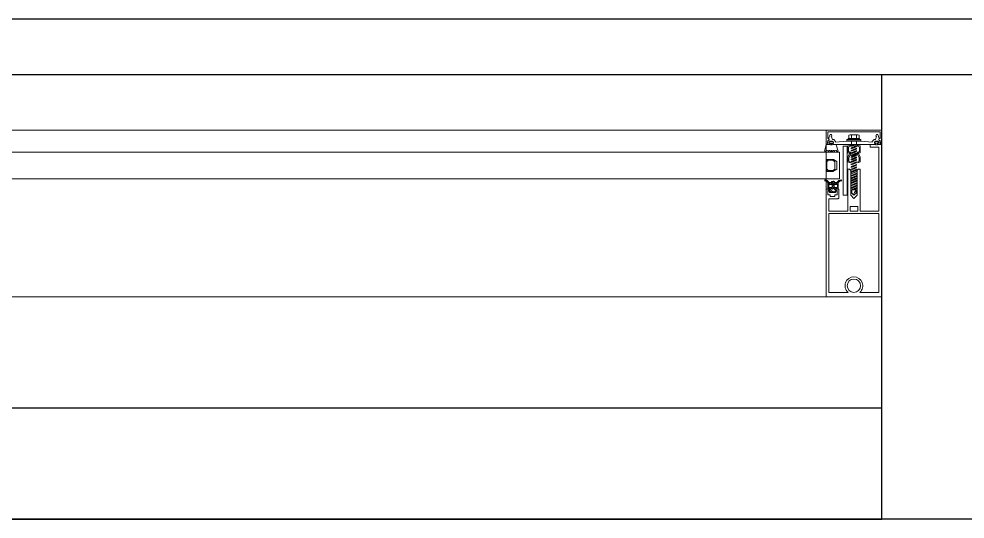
# Model space of a CAD drawing. Header units: metres. Extents: x 22.6 to 101.3, y 9.4 to 67.4.
# Drawn here: x 45.118 to 45.969, y 39.747 to 40.197 of the extents above; entities that cross this region are included whole.
import ezdxf

# ---------------------------------------------------------------- set-up
doc = ezdxf.new("R2010")
doc.units = ezdxf.units.M
doc.linetypes.add('ECG_Line-Ptrn-Sold', pattern=[9144.001000000002, 9144.000000000002, -0.001])
doc.layers.add('00', color=252, linetype='Continuous')
for name, color, linetype, lineweight in [('A-ELEV', 1, 'ECG_Line-Ptrn-Sold', 9), ('A-HATCH', 1, 'Continuous', 9), ('A-WIN', 4, 'ECG_Line-Ptrn-Sold', 5)]:
    doc.layers.add(name, color=color, linetype=linetype, lineweight=lineweight)

# ---------------------------------------------------------------- blocks, each defined once
blk = doc.blocks.new('Rectangular Mullion - ECG-LEFT-END-MULION-DETAIL-2116393-GROUND FLOOR PLAN')
at = {"layer": 'A-ELEV'}
for p, q in [((38.24393060830261, 40.09732717912507), (36.74393060849282, 40.09732717912507)), ((36.74393060849282, 40.05332602999234), (36.74393060849282, 40.07732602999234)), ((38.24393060830261, 40.07732602999233), (36.74393060849282, 40.07732602999234)), ((38.24393060830261, 40.07732602999233), (38.24393060830261, 40.05332602999233)), ((36.74393060849282, 40.05332602999234), (38.24393060830261, 40.05332602999233)), ((38.24393060830261, 39.94732717912506), (36.74393060849282, 39.94732717912507))]:
    blk.add_line(p, q, dxfattribs=at)
blk = doc.blocks.new('Rectangular Mullion - ECG-RIGHT-END-MULION-PROFIL-1987638-GROUND FLOOR PLAN')
at = {"layer": 'A-HATCH'}
for p, q in [((-0.02994429011264704, 0.01900114912644702), (-0.02994429011264706, 0.03100114912889175)), ((-0.004944290113579289, 0.0320011491327335), (-0.02894429018156493, 0.03200114913273346)), ((-0.02844429009960943, 0.03000114912505006), (-0.02844429009960942, 0.02450114913646)), ((-0.02794429025048325, 0.03050114913424958), (-0.004944290113579289, 0.03050114913424962)), ((-0.02634429017448776, 0.02800114913192036), (-0.02768644104897164, 0.02438275812182475)), ((-0.0251583747416183, 0.02800114913192036), (-0.02634429017448776, 0.02800114913192036)), ((-0.02432517351949521, 0.02360114912665839), (-0.02534429024340565, 0.02640114912868403)), ((-0.02464429026836417, 0.02658871356619084), (-0.02515837474161831, 0.02800114913192036)), ((-0.009585301217506923, 0.02749070237275186), (-0.00958530121750692, 0.02454597778514771)), ((-0.001509933554112495, 0.02769954808818361), (-0.00837863708389826, 0.02769954808818359)), ((-0.007171972950289103, 0.02749070237275169), (-0.007171972950289099, 0.02454597778514771)), ((0.01905570995440635, 0.03200114913273353), (-0.004944290113579289, 0.0320011491327335)), ((-0.004944290113579289, 0.03050114913424962), (0.01805571002332423, 0.03050114913424965)), ((-0.002716597687725729, 0.02749070237275357), (-0.002716597687725724, 0.02454597778514773)), ((-0.0003032694205033396, 0.02749070237275258), (-0.0003032694205033354, 0.02454597778514773)), ((0.01545571001624754, 0.02640114912868045), (0.01443659329233712, 0.02360114912665846)), ((0.01526979451445885, 0.02800114913192043), (0.01475571004120563, 0.02658871356619453)), ((0.01645570994732786, 0.02800114913192043), (0.01526979451445885, 0.02800114913192043)), ((0.01779786082181222, 0.02438275812182382), (0.01645570994732786, 0.02800114913192043)), ((0.01855570987245045, 0.03000114912505013), (0.01855570987245045, 0.02450114913645675)), ((0.02005570988548802, 0.01900114912644709), (0.02005570988548801, 0.03100114912889181)), ((-0.02974429021956424, 0.01857121971773565), (-0.03147825662413636, 0.0128721899493487)), ((-0.02904429024452276, 0.01900114912644702), (-0.02994429011264704, 0.01900114912644702)), ((-0.02654429030040347, 0.01900114912644702), (-0.02974429021956424, 0.01900114912644702)), ((-0.02842711977107615, 0.02250129655741856), (-0.02904429024452276, 0.01900114912644702)), ((-0.02824397006215242, 0.02240573329943746), (-0.02884429011860705, 0.01900114912644702)), ((-0.02884429011860706, 0.01900114912644702), (-0.02714429021248346, 0.01900114912644702)), ((-0.02734429010556991, 0.02100114913413043), (-0.02634429017448776, 0.02200114913797215)), ((-0.02734429010556991, 0.02000114913028874), (-0.02734429010556991, 0.02100114913413043)), ((-0.02654162557643042, 0.0213082558881292), (-0.02712195570016349, 0.02072792582260654)), ((-0.02654429030040347, 0.02030114912998513), (-0.02654429030040347, 0.01900114912644702)), ((-0.02634429017448776, 0.02200114913797215), (-0.02434429007949059, 0.02200114913797215)), ((-0.02465406147198639, 0.02160114913352328), (-0.0258345188889096, 0.02160114913352328)), ((-0.02574429026240416, 0.02050114912493544), (-0.02574429026240415, 0.01850114913180304)), ((-0.02474429009849231, 0.01850114913180033), (-0.02474429009849231, 0.02050114912493273)), ((-0.02434429007949059, 0.02200114913797215), (-0.02334429014840891, 0.02100114913413043)), ((-0.02311586303072031, 0.02360114912665839), (-0.02432517351949521, 0.02360114912665839)), ((-0.02334429014840891, 0.02070559131252349), (-0.02394695478446029, 0.02130825588812892)), ((-0.02394429029332225, 0.01900114912644702), (-0.02394429029332225, 0.02030114912998605)), ((-0.02074429014133178, 0.01900114912644702), (-0.02394429029332225, 0.01900114912644702)), ((-0.004944290113579289, 0.01900114912644706), (-0.02354429027432466, 0.01900114912644702)), ((-0.02334429014840891, 0.02100114913413043), (-0.02334429014840891, 0.02000114913028874)), ((-0.02134429028624556, 0.02182957625121736), (-0.02311586303072031, 0.02360114912665839)), ((-0.01134429027693458, 0.02200114913797217), (-0.02134429028624556, 0.02100114913413043)), ((-0.02134429028624556, 0.02100114913413043), (-0.02134429028624556, 0.02182957625121736)), ((-0.01901032373676006, 0.01287218994935148), (-0.02074429014133176, 0.01857121971773842)), ((-0.01449308038475081, 0.01748773730654858), (-0.01449308038475074, -0.02657153043577791)), ((-0.0109745118415356, 0.01748773730654858), (-0.01449308038475081, 0.01748773730654858)), ((-0.004944290113579289, 0.02200114913797218), (-0.01134429027693458, 0.02200114913797216)), ((-0.01128701184153562, 0.02231364913797307), (-0.01128701184153563, 0.02342981346156041)), ((-0.01128701184153563, 0.02342981346156041), (0.001398431614377081, 0.02342981346156043)), ((0.001398431614377081, 0.02231364913797309), (-0.01128701184153562, 0.02231364913797307)), ((-0.01097451184153553, -0.02657153043577791), (-0.0109745118415356, 0.01748773730654858)), ((-0.00794535413263046, 0.01830191065003906), (-0.01044429020019404, 0.01773252196553435)), ((-0.01044429020019404, 0.01773252196553435), (-0.01044429020019403, 0.01165163739862629)), ((-0.01004940280735929, 0.02342981346156041), (-0.01004940280735929, 0.02454597778514771)), ((-0.01004940280735929, 0.02454597778514771), (0.0001608321693489901, 0.02454597778514773)), ((0.0001608321693489901, 0.02342981346156043), (-0.01004940280735929, 0.02342981346156041)), ((-0.00978441585825684, 0.01670425926577293), (-0.007945354132630457, 0.0173678735047427)), ((-0.007945354132630457, 0.0173678735047427), (-0.007945354132630457, 0.01830191065003905)), ((-0.002159688565431956, 0.01752770600642665), (-0.00772890764363802, 0.01551808717269005)), ((-0.00772889965268386, 0.01769359100559207), (-0.004596946296030005, 0.01882360518229719)), ((-0.002690159510101489, 0.01797473208338608), (-0.007259363998209017, 0.01591377001996109)), ((-0.007259363998210849, 0.01591377001995656), (-0.002690159510101493, 0.01797473208338608)), ((-0.007259356007252629, 0.01808927385286492), (-0.005631325066868463, 0.01882360518229719)), ((-0.005631325066875738, 0.01882360518229719), (-0.007259356007252629, 0.01808927385286492)), ((-0.0027166104732544, 0.01709261076593825), (-0.007193783575335863, 0.01507315990992933)), ((-0.007171979343051447, 0.02231364913797309), (-0.002716610473254434, 0.02231364913797309)), ((-0.007171979343051442, 0.01882360518229719), (-0.007171979343051447, 0.02231364913797309)), ((-0.007171979343051442, 0.01882360518229719), (-0.005631325066875738, 0.01882360518229719)), ((-0.00271661047325443, 0.01882360518229719), (-0.007171979343051442, 0.01882360518229719)), ((-0.007049650268802263, 0.01731364913797037), (-0.003702090986480735, 0.01882360518229719)), ((-0.003702090986481242, 0.01882360518229719), (-0.007049650268802297, 0.01731364913797037)), ((-0.005631325066875738, 0.01882360518229719), (-0.004596946296030035, 0.01882360518229719)), ((0.001455710049771962, 0.02200114913797218), (-0.004944290113579289, 0.02200114913797216)), ((0.01365571004716564, 0.01900114912644709), (-0.004944290113579289, 0.01900114912644706)), ((-0.004596946296030035, 0.01882360518229719), (-0.003702090986481242, 0.01882360518229719)), ((-0.003702090986481242, 0.01882360518229719), (-0.00271661047325443, 0.01882360518229719)), ((-0.002716610473254434, 0.02231364913797309), (-0.00271661047325443, 0.01882360518229719)), ((-0.001777432653359305, 0.01736787350474272), (-0.001777432653359305, 0.01830191065003905)), ((-0.001777432653359307, 0.01830191065003904), (0.0007215034142047516, 0.01773252196553434)), ((6.16290722675356e-05, 0.01670425926577295), (-0.001777432653359305, 0.01736787350474272)), ((0.0001608321693489901, 0.02454597778514773), (0.0001608321693489901, 0.02342981346156043)), ((0.0007215034142047531, 0.01773252196553435), (0.0007215034142047616, 0.01165163739862631)), ((0.001398431614377081, 0.02342981346156043), (0.001398431614377081, 0.02231364913797309)), ((0.01145571005908658, 0.02100114913413048), (0.001455710049771926, 0.02200114913797218)), ((0.009783063649687855, 0.01670740770725659), (0.009783063649687855, 0.01900114912644708)), ((0.01085570991417324, 0.01900114912644708), (0.01405571006616371, 0.01900114912644708)), ((0.01322728280356129, 0.02360114912665846), (0.01145571005908658, 0.02182957625121743)), ((0.01145571005908658, 0.02182957625121743), (0.01145571005908658, 0.02100114913413048)), ((0.01443659329233712, 0.02360114912665846), (0.01322728280356129, 0.02360114912665846)), ((0.01445570985233204, 0.02200114913797221), (0.01345570992125037, 0.0210011491341305)), ((0.01345570992125037, 0.02070559131252356), (0.01405837455730204, 0.02130825588812881)), ((0.01345570992125037, 0.0210011491341305), (0.01345570992125037, 0.02000114913028881)), ((0.01405571006616371, 0.01900114912644708), (0.01405571006616371, 0.02030114912998612)), ((0.01645570994732922, 0.02200114913797221), (0.01445570985233204, 0.02200114913797221)), ((0.01476548124482741, 0.02160114913352334), (0.01594593866174744, 0.02160114913352334)), ((0.01485570987133377, 0.01850114913180039), (0.01485570987133377, 0.0205011491249328)), ((0.01585571003524517, 0.02050114912493551), (0.01585571003524517, 0.0185011491318031)), ((0.0174557098784109, 0.0210011491341305), (0.01645570994732922, 0.02200114913797221)), ((0.01665304534927329, 0.02130825588812877), (0.01723337547300132, 0.0207279258226066)), ((0.01665571007324087, 0.0203011491299852), (0.01665571007324087, 0.01900114912644709)), ((0.01665571007324087, 0.01900114912644709), (0.01985570999240205, 0.01900114912644709)), ((0.0174557098784109, 0.02000114913028881), (0.0174557098784109, 0.0210011491341305)), ((0.01895570989144805, 0.01900114912644709), (0.01755570975696552, 0.01900114912644709)), ((0.01835538983499382, 0.02240573329943779), (0.01895570989144805, 0.01900114912644709)), ((0.01853853954391722, 0.02250129655742195), (0.01915571001736423, 0.01900114912644709)), ((0.01915571001736423, 0.01900114912644709), (0.02005570993391818, 0.01900114912644709)), ((0.02005570993391818, 0.01900114912644709), (0.0200557099339184, -0.1179988508672666)), ((-0.03085836502262172, 0.01256589921493676), (-0.02917026279861083, 0.01401754181666027)), ((-0.02853907266067091, 0.01391503575382766), (-0.02819713282461207, 0.01256589921493677)), ((-0.02766041347634591, 0.01256589921493677), (-0.02731847337814023, 0.01391503575382766)), ((-0.02670528104895475, 0.01391503575382766), (-0.02636334121289591, 0.01256589921493677)), ((-0.02582662183531721, 0.01256589921493677), (-0.02548468199925428, 0.01391503575382766)), ((-0.02500389836164212, 0.01391503575382766), (-0.02466195852557919, 0.01256589921493677)), ((-0.02412523914800093, 0.01256589921493677), (-0.02378329931193756, 0.01391503575382766)), ((-0.02317010698275617, 0.01391503575382766), (-0.0228281671466928, 0.01256589921493677)), ((-0.02229144779842754, 0.01256589921493677), (-0.02194950770022143, 0.01391503575382766)), ((-0.02131831756228557, 0.01401754181665754), (-0.01963021533827877, 0.01256589921493677)), ((-0.008597156049444755, 0.01165163739862629), (-0.01044429020019404, 0.007716974049825083)), ((-0.01044429020019403, 0.01165163739862629), (-0.008597156049444755, 0.01165163739862629)), ((-0.009784415858256831, 0.01266694818675962), (-0.00978441585825684, 0.01670425926577293)), ((-0.007945354132630462, 0.01217417308254819), (-0.009784415858256831, 0.01266694818675962)), ((-0.009614500023484919, 0.006896078571662006), (-0.007945354132630455, 0.0104516011404415)), ((-0.007945354132630457, 0.01045160114044149), (-0.007945354132630462, 0.01217417308254819)), ((-0.002159752493219708, 0.01317665268806136), (-0.007728971571425326, 0.0111670338543275)), ((-0.002159744502265582, 0.0110011800900023), (-0.007728963580470287, 0.008991561256265697)), ((-0.002159720529182572, 0.009593214592951285), (-0.007728939607388194, 0.00758359575921651)), ((-0.002159680574478711, 0.01535223340835849), (-0.007728899652683857, 0.01334261457462463)), ((-0.002690223437890187, 0.01362367876502989), (-0.007259427926001814, 0.01156271670159397)), ((-0.007259427925998633, 0.01156271670159851), (-0.002690223437890191, 0.01362367876502989)), ((-0.002690215446931054, 0.01144820616696538), (-0.007259419935043116, 0.009387244103533999)), ((-0.007259419935045388, 0.009387244103534913), (-0.002690215446931058, 0.01144820616696538)), ((-0.002690191473851698, 0.01004024066991707), (-0.007259395961964675, 0.007979278606483899)), ((-0.007259395961962378, 0.007979278606487554), (-0.002690191473851702, 0.01004024066991707)), ((-0.002690151519141915, 0.01579925948532793), (-0.007259356007254858, 0.01373829742189841)), ((-0.007259356007253508, 0.01373829742189841), (-0.002690151519141914, 0.01579925948532793)), ((-0.002716602482300275, 0.01491713816787645), (-0.007193847503125473, 0.0128975827939906)), ((-0.007193847503125479, 0.0128975827939906), (-0.00301652194033596, 0.01478178594881077)), ((-0.002716674401039918, 0.01274155744757749), (-0.007193847503125475, 0.01072210659156766)), ((-0.007193847503125479, 0.01072210659156766), (-0.003016513949378619, 0.01260631335074443)), ((-0.002716666410085759, 0.01056608484951207), (-0.007193839511882088, 0.008546633993262113)), ((-0.007193839511882093, 0.008546633993262113), (-0.003016489976300617, 0.01043084796112665)), ((-0.00271664243700505, 0.009158119352465587), (-0.007193815539088339, 0.007138668496453052)), ((-0.007193815539088344, 0.007138668496453052), (-0.00301648198534057, 0.009022875255631651)), ((-0.007193783575335867, 0.01507315990992933), (-0.003016450021588567, 0.01695736666910611)), ((-0.001777432653359309, 0.01217417308254819), (6.162907226754308e-05, 0.01266694818675962)), ((-0.001777432653359305, 0.0104516011404415), (-0.001777432653359309, 0.01217417308254819)), ((-0.000108286762504377, 0.006896078571662041), (-0.001777432653359309, 0.0104516011404415)), ((-0.001125630736544542, 0.01165163739862631), (0.0007215034142047537, 0.007716974049825102)), ((0.0007215034142047616, 0.01165163739862631), (-0.001125630736544542, 0.01165163739862631)), ((6.162907226754308e-05, 0.01266694818675962), (6.162907226753462e-05, 0.01670425926577295)), ((0.01755570975696551, 0.01670740770725657), (0.009783063649687855, 0.01670740770725659)), ((0.01755570975696563, -0.04099703141618886), (0.01755570975696553, 0.01670740770725657)), ((-0.02340816355864098, 0.005626799641834205), (-0.02916485186288563, 0.005626799641834188)), ((-0.02916485186288561, -0.003610380092843291), (-0.02916485186288562, 0.005626799641834188)), ((-0.02826485176193245, 0.003952381027701939), (-0.02916485186288601, 0.003952381027701939)), ((-0.02916485186288601, 0.003952381027701939), (-0.029164851862886, -0.003610380092843291)), ((-0.02826485176193245, 0.004789590342043569), (-0.02396735175135127, 0.004789590342043569)), ((-0.02826485176193245, 0.004789590342043569), (-0.02826485176193245, 0.003952381027701939)), ((-0.02396735175135127, 0.004789590342043569), (-0.02826485176193245, 0.004789590342043569)), ((-0.02396735175134717, 0.004789590342043569), (-0.02196485175373825, 0.003547729867354854)), ((-0.02196485175373824, 0.003547729867350003), (-0.02396735175135127, 0.004789590342043569)), ((-0.02016485178465677, 0.003615443470100687), (-0.02340816355864098, 0.005626799641834205)), ((-0.02196485175373045, 0.003547729867345162), (-0.02196485175373044, -0.003205728932486531)), ((-0.02196485175373823, -0.00320572893249137), (-0.02196485175373824, 0.003547729867350002)), ((-0.02016485178465676, -0.003052240554801955), (-0.02016485178465677, 0.003615443470100685)), ((-0.0201648517846527, -0.001196525272765686), (-0.02016485178465271, 0.001315404838745324)), ((-0.01044429020019404, 0.007716974049825068), (-0.01044429020019403, 0.003366024528458486)), ((-0.01044429020019404, 0.003366024528458483), (-0.008352399320064055, 0.002383982930031679)), ((-0.009614500023484913, 0.004114753229229199), (-0.009614500023484917, 0.006896078571662004)), ((-0.008352399320064055, 0.003522257987751186), (-0.009614500023484913, 0.004114753229229199)), ((-0.008352399320064055, 0.002383982930031679), (-0.008352399320064055, 0.003522257987751186)), ((-0.002159720529182572, 0.005242265071584669), (-0.007728939607388194, 0.003232646237849894)), ((-0.002159712538225266, 0.007417741994888569), (-0.007728931616431768, 0.005408123161152915)), ((-0.002159712538225266, 0.003066792473521074), (-0.007728931616431764, 0.001057173639785385)), ((-0.002159720529186667, 0.0007074197804716575), (-0.007614851892111166, -0.001261031195059058)), ((-0.002690191473851698, 0.00568929114855049), (-0.007259395961964679, 0.003628329085116404)), ((-0.007259395961962378, 0.003628329085120024), (-0.002690191473851702, 0.00568929114855049)), ((-0.002690191473851698, 0.001154445857437479), (-0.007259395961964679, -0.0009065162059966086)), ((-0.007259395961962378, -0.0009065162059948147), (-0.002690191473851698, 0.00115444585743748)), ((-0.002690183482893444, 0.007864768071854392), (-0.00725938797100368, 0.005803806008423045)), ((-0.007259387971002804, 0.005803806008423925), (-0.002690183482893448, 0.007864768071854392)), ((-0.002690183482893444, 0.003513818550486896), (-0.00725938797100368, 0.001452856487056429)), ((-0.007259387971002804, 0.001452856487057343), (-0.002690183482893448, 0.003513818550486896)), ((-0.00271664243700505, 0.004807169831098091), (-0.007193815539088339, 0.002787718975086436)), ((-0.007193815539088344, 0.002787718975086436), (-0.00301648198534057, 0.004671925734265035)), ((-0.00271664243700505, 0.0002723245399841657), (-0.007193815539088339, -0.001747126316027489)), ((-0.007193815539088344, -0.001747126316027489), (-0.00301648198534057, 0.0001370804431501968)), ((-0.002716634446048623, 0.006982646754401992), (-0.007193807548128736, 0.00496319589838851)), ((-0.007193807548128736, 0.00496319589838851), (-0.003016458012546347, 0.006847409866254873)), ((-0.002716634446048623, 0.002631697233035375), (-0.007193807548133266, 0.0006122463770210136)), ((-0.007193807548133271, 0.0006122463770210138), (-0.003016458012550442, 0.002496460344887343)), ((-0.001370387465925234, 0.003522257987751186), (-0.0001082867625043763, 0.004114753229229199)), ((-0.001370387465925234, 0.002383982930031696), (-0.001370387465925234, 0.003522257987751186)), ((0.0007215034142047601, 0.003366024528458506), (-0.001370387465925234, 0.002383982930031696)), ((-0.0001082867625043763, 0.004114753229229199), (-0.0001082867625043805, 0.006896078571662055)), ((0.0007215034142047531, 0.007716974049825102), (0.0007215034142047616, 0.003366024528458503)), ((-0.02916485186288561, -0.003610380092843291), (-0.02916485186288561, -0.005284798692422736)), ((-0.02826485176193204, -0.003610380092843291), (-0.02916485186288561, -0.003610380092843291)), ((-0.02916485186288561, -0.003610380092843291), (-0.02826485176193204, -0.003610380092843291)), ((-0.02916485186288561, -0.005284798692422736), (-0.02376485195564531, -0.005284798692422718)), ((-0.02826485176193204, -0.004447589392635755), (-0.02826485176193204, -0.003610380092843291)), ((-0.02826485176193614, -0.003610380092843291), (-0.02826485176193614, -0.004447589392635755)), ((-0.02396735175135814, -0.004447589392635755), (-0.02826485176193204, -0.004447589392635755)), ((-0.02826485176193204, -0.004447589392635755), (-0.02396735175135814, -0.004447589392635755)), ((-0.02196485175373824, -0.00320572893249622), (-0.0239673517513536, -0.004447589392635755)), ((-0.02396735175135814, -0.004447589392635755), (-0.02196485175373823, -0.003205728932491369)), ((-0.02376485195564531, -0.00528479869242272), (-0.02016485178465676, -0.003052240554801954)), ((-0.009004748700007672, -0.003300801772945932), (-0.01044429020019403, -0.003300801772945932)), ((-0.01044429020019403, -0.003300801772945932), (-0.008844290124368192, -0.003300801772945932)), ((-0.01044429020019397, -0.04099703141618892), (-0.01044429020019403, -0.003300801772945932)), ((-0.008844290124368192, -0.003300801772945932), (-0.00782416632546961, -0.00432092561425514)), ((-0.002159720529186633, -0.003643529740895838), (-0.00782416632546961, -0.005687510556702981)), ((-0.00782416632546961, -0.00432092561425514), (-0.007824166325469577, -0.02655566753661485)), ((-0.002159712538225232, -0.007124288060414668), (-0.007824166325469605, -0.009168271759711109)), ((-0.002273728335052314, -0.001509194724461538), (-0.007728931616431764, -0.003477671651327626)), ((-0.002690191473851664, -0.003196503663930051), (-0.007259395961964641, -0.005257465727363225)), ((-0.007259395961962344, -0.005257465727361397), (-0.002690191473851668, -0.003196503663930051)), ((-0.002690183482893444, -0.00102102674062703), (-0.00725938797100368, -0.003081988804057496)), ((-0.00725938797100277, -0.003081988804057496), (-0.002690183482893415, -0.00102102674062703)), ((-0.002690183482894324, -0.005371976261994559), (-0.007259387971002766, -0.007432938325425026)), ((-0.00725938797100277, -0.007432938325425026), (-0.002716642437005019, -0.005383910702838564)), ((-0.002690183482893411, -0.006677261983448879), (-0.007259387971003646, -0.008738224046875675)), ((-0.00725938797100277, -0.008738224046879312), (-0.002690183482893415, -0.006677261983448879)), ((-0.002716642437005016, -0.00407862498138245), (-0.007193815539088305, -0.006098075837394985)), ((-0.00719381553908831, -0.006098075837394985), (-0.003054566848172953, -0.004231047442128947)), ((-0.002716642437005016, -0.005383910702838564), (-0.007193815539088305, -0.007403361558850219)), ((-0.00719381553908831, -0.007403361558850219), (-0.003016481985340536, -0.005519154799671619)), ((-0.002716634446048623, -0.00190314805807855), (-0.007193807548133266, -0.003922598914092912)), ((-0.007193807548133237, -0.003922598914092912), (-0.003016458012550403, -0.002038384946227461)), ((-0.002716634446048589, -0.007559383300901279), (-0.007193807548133232, -0.00957883415691109)), ((-0.007193807548133237, -0.00957883415691109), (-0.003016458012550407, -0.007694620189044743)), ((-0.001898620460517346, -0.004155132166190613), (-0.00104429010279069, -0.003300801772945916)), ((-0.00189862046051731, -0.02655566753661485), (-0.001898620460517348, -0.004155132166190611)), ((-0.00104429010279069, -0.003300801772945916), (0.0005557099730319791, -0.003300801772945916)), ((-2.372819907510184e-05, -0.003300801772945916), (-0.00104429010279069, -0.003300801772945916)), ((-0.00104429010279069, -0.003300801772945916), (0.0005557099730319791, -0.003300801772945916)), ((0.0005557099730319791, -0.003300801772945916), (0.0005557099730320383, -0.04099703141618889)), ((-0.03042980376965771, -0.01289904216044676), (-0.03117926321524661, -0.01364850150416999)), ((-0.02954590063497558, -0.01420013143449337), (-0.03086519006135465, -0.0128244401459022)), ((-0.02886344822010652, -0.01351767897596988), (-0.02954590063497416, -0.01420013143449419)), ((-0.02844839378813436, -0.01524123628815616), (-0.02766706210507322, -0.01450628503683644)), ((-0.02607109093660416, -0.01509530634985841), (-0.02844839378813436, -0.01747260923049018)), ((-0.02844839378813436, -0.01524123628815616), (-0.02685069151776065, -0.01683893852942512)), ((-0.02844839378813436, -0.02128388465690223), (-0.02844839378813436, -0.01524123628815617)), ((-0.02733104255603779, -0.01683893852942512), (-0.02487008411990497, -0.01683893852942512)), ((-0.02721237562981701, -0.01509530634985841), (-0.02535834814031564, -0.01509530634985841)), ((-0.02584617048124005, -0.01509530634985841), (-0.02279776682699253, -0.01814371001865785)), ((-0.02285358405477823, -0.01406279177489322), (-0.02562973088206694, -0.01683893852942512)), ((-0.02248070690403144, -0.01683893852942512), (-0.02495184677040506, -0.01436779883767173)), ((-0.02170110632287447, -0.01509530634985841), (-0.0246228803749598, -0.01801708046014956)), ((-0.02206229929446067, -0.01509530634985841), (-0.02323493868301846, -0.01389971444357008)), ((-0.02008960487874333, -0.01683893852942512), (-0.02248070690403144, -0.01683893852942512)), ((-0.02020827180497062, -0.01509530634985841), (-0.02206229929446067, -0.01509530634985841)), ((-0.0220393468494906, -0.01509530634985841), (-0.02029571471358009, -0.01683893852942512)), ((-0.01743722885829883, -0.01301642130856018), (-0.02125974626833548, -0.01683893852942512)), ((-0.02006268757397333, -0.01488697327485007), (-0.01897225341381703, -0.01597740739135243)), ((-0.01897225341381703, -0.01673643814184123), (-0.01984240113379451, -0.01760658584726861)), ((-0.01897225341381703, -0.01509530634260415), (-0.01897225341381702, -0.02128388465690222)), ((-0.01897107759441837, -0.01379359099119502), (-0.01829174347466407, -0.01447292496543426)), ((-0.01681721187444867, -0.01376246420057722), (-0.01743722885829881, -0.01301642130856017)), ((-0.002159720529186633, -0.009299764983718584), (-0.007824166325469598, -0.01134374579952572)), ((-0.002159712538225232, -0.01147523758178128), (-0.0078241663254696, -0.0135192212810786)), ((-0.002159720529186633, -0.01365071450508518), (-0.007824166325469596, -0.01569469532089322)), ((-0.002159712538225232, -0.0158261871031488), (-0.007824166325469591, -0.01787017080244522)), ((-0.002690191473851664, -0.00885273890675278), (-0.007259395961964641, -0.01091370097018232)), ((-0.007259395961962344, -0.01091370097018413), (-0.002690191473851668, -0.00885273890675278)), ((-0.002690191473851664, -0.01320368842811938), (-0.007259395961964641, -0.01526465049154983)), ((-0.007259395961962344, -0.01526465049155164), (-0.002690191473851669, -0.01320368842811938)), ((-0.002690183482893411, -0.01102821150481546), (-0.007259387971003651, -0.01308917356824319)), ((-0.00725938797100277, -0.01308917356824683), (-0.002690183482893409, -0.01102821150481546)), ((-0.002690183482893411, -0.01537916102618389), (-0.007259387971003646, -0.0174401230896098)), ((-0.00725938797100277, -0.01744012308961344), (-0.002690183482893414, -0.01537916102618389)), ((-0.002716642437005016, -0.00973486022420518), (-0.007193815539088305, -0.01175431108021682)), ((-0.00719381553908831, -0.01175431108021682), (-0.003016481985340536, -0.009870104321039132)), ((-0.002716642437005016, -0.01408580974557269), (-0.007193815539088305, -0.01610526060158433)), ((-0.00719381553908831, -0.01610526060158433), (-0.003016481985340536, -0.01422105384240573)), ((-0.002716634446048589, -0.01191033282226877), (-0.007193807548133232, -0.01392978367827771)), ((-0.007193807548133237, -0.01392978367827771), (-0.003016458012550407, -0.01204556971041136)), ((-0.002716634446048589, -0.01626128234363539), (-0.007193807548133232, -0.0182807331996443)), ((-0.007193807548133237, -0.0182807331996443), (-0.003016458012550408, -0.01639651923177887)), ((-0.02994429016113303, -0.02128388465690225), (-0.02764429011003972, -0.02128388465690225)), ((-0.02994429016113287, -0.1179988508672666), (-0.02994429016113303, -0.02128388465690225)), ((-0.02698929559992646, -0.0198203346158236), (-0.02845284546585098, -0.02128388465690225)), ((-0.02844839378813436, -0.01747260923049017), (-0.0275782460681537, -0.01829637634410411)), ((-0.0275782460681537, -0.01829637634410411), (-0.02844839378813436, -0.01909444064268265)), ((-0.02844839378813436, -0.01909444064268265), (-0.0250421224842828, -0.02245433151801827)), ((-0.02694429013500189, -0.02128388465690223), (-0.02844839378813436, -0.02128388465690223)), ((-0.02844429014803951, -0.02248388465569333), (-0.0284442901480395, -0.02628388466155702)), ((-0.02694429013500189, -0.02248388465569333), (-0.02844429014803951, -0.02248388465569333)), ((-0.02776830223011096, -0.02248388465569333), (-0.02694429013500189, -0.02248388465569333)), ((-0.02694429013500186, -0.02413190907874123), (-0.02776830223011096, -0.02248388465569333)), ((-0.02764429011003972, -0.02128388465690223), (-0.02694429013500189, -0.02198388466104572)), ((-0.0275782460681537, -0.0195731309581881), (-0.02757824606815371, -0.01708614220161616)), ((-0.02740874698939002, -0.02248388465569333), (-0.02576072256634209, -0.02413190907874123)), ((-0.02480430311913664, -0.0198203346158236), (-0.02733104255603779, -0.0198203346158236)), ((-0.02694429013500189, -0.02198388466104572), (-0.02480430311913664, -0.0198203346158236)), ((-0.02694429013500189, -0.02248388465569333), (-0.02694429013500189, -0.02128388465690223)), ((-0.02432833284692989, -0.02413190907874123), (-0.02694429013500186, -0.02413190907874123)), ((-0.02504212248428281, -0.02245433151801827), (-0.02671969983348458, -0.02413190907874123)), ((-0.02549112703273138, -0.0198203346158236), (-0.02405521889387432, -0.02125624265474399)), ((-0.02468901079701415, -0.02301862838113103), (-0.02357573014305966, -0.02413190907874123)), ((-0.0246228803749598, -0.01708614220161344), (-0.0246228803749598, -0.01957313095818627)), ((-0.0246228803749598, -0.01850358882120981), (-0.02144429016480378, -0.02168217917688363)), ((-0.02342142698908423, -0.02301862838113103), (-0.02453470764303872, -0.02413190907874123)), ((-0.02144429016480378, -0.02413190907874123), (-0.02432833284692989, -0.02413190907874123)), ((-0.02405521889387432, -0.02125624265474399), (-0.02261931084075263, -0.0198203346158236)), ((-0.02279776682699254, -0.01708614220161344), (-0.02279776682699253, -0.01957313095818627)), ((-0.02261931084075262, -0.0198203346158236), (-0.02008960487874333, -0.0198203346158236)), ((-0.02250997581141225, -0.0230126712053836), (-0.02142643927218455, -0.02409620759909122)), ((-0.02070169079670836, -0.02248388465569333), (-0.02234971521975628, -0.02413190907874123)), ((-0.02043431856291478, -0.0198203346158236), (-0.02231671450281806, -0.02170273057027789)), ((-0.02144429016480378, -0.02198388466104752), (-0.02074428995693164, -0.02128388465690222)), ((-0.02144429016480378, -0.02128388465690222), (-0.02144429016480378, -0.02248388465569333)), ((-0.01897225341381702, -0.02128388465690222), (-0.02144429016480378, -0.02128388465690222)), ((-0.01994429015176614, -0.02248388465569333), (-0.02144429016480378, -0.02248388465569333)), ((-0.02062027783686496, -0.02248388465569333), (-0.02144429016480378, -0.02413190907874123)), ((-0.02144429016480378, -0.02248388465569333), (-0.02070169079670836, -0.02248388465569333)), ((-0.01971287628257895, -0.02128388465690222), (-0.02112114218616783, -0.0198203346158236)), ((-0.02074428995693166, -0.02128388465690223), (-0.01844429013872493, -0.02128388465690223)), ((-0.01994429015176613, -0.02628388466155702), (-0.01994429015176614, -0.02248388465569333)), ((-0.01984240113379451, -0.0195731309581881), (-0.01984240113379451, -0.01708614220161616)), ((-0.01984240113379451, -0.01729225200734454), (-0.01897225341381703, -0.01816239972732383)), ((-0.01897225341381703, -0.01835826955403554), (-0.01984240113379451, -0.0192284172594629)), ((-0.01984240113379451, -0.01891408341953885), (-0.01897225341381703, -0.01978423113951814)), ((-0.01897225341381702, -0.02054326189000328), (-0.01971287628257893, -0.02128388465690222)), ((-0.01844429013872493, -0.02128388465690223), (-0.01844429013872492, -0.02878388464933797)), ((-0.002159688565432836, -0.01800165249252647), (-0.00782416632546959, -0.02004564484225892)), ((-0.002690159510101455, -0.01755462641555703), (-0.007259363998205329, -0.01961558847898929)), ((-0.007259363998208987, -0.01961558847898748), (-0.002690159510101459, -0.01755462641555703)), ((-0.002716610473252573, -0.01843674773300851), (-0.007193783575337186, -0.0204561985890247)), ((-0.007193783575337186, -0.0204561985890247), (-0.003174674247377208, -0.01864335964183798)), ((-0.006872162169319615, -0.02161641540005409), (-0.002690183482892501, -0.01973008241619269)), ((-0.002690159510102368, -0.01973010261798361), (-0.006872162169319611, -0.02161641540005409)), ((-0.006716088846264708, -0.0217724887231058), (-0.006716088846264704, -0.02490480308600729)), ((-0.006716088846264706, -0.02490480308600729), (-0.004861393392982528, -0.0265608081609668)), ((-0.002159712538222965, -0.02017710849315669), (-0.006580959923279582, -0.02177248872310308)), ((-0.006580959923279575, -0.02177248872310308), (-0.005289015313887604, -0.02177248872310308)), ((-0.005289015313887604, -0.02177248872310308), (-0.002716634446044055, -0.02061220373364328)), ((-0.005289015313888079, -0.02177248872310308), (-0.0030165033593264, -0.02074746107567959)), ((-0.003006697939701304, -0.02177248872310308), (-0.005289015313887604, -0.02177248872310308)), ((-0.00486139339298253, -0.0265608081609668), (-0.003006697939701302, -0.02490480308601187)), ((-0.0030066979397013, -0.02490480308601187), (-0.003006697939701304, -0.02177248872310308)), ((-0.0284442901480395, -0.02628388466155702), (-0.02619429001206639, -0.02628388466155702)), ((-0.02744428998412807, -0.02978388465317969), (-0.02744428998412805, -0.04099703141618894)), ((-0.01944429006980657, -0.02978388465317967), (-0.02744428998412807, -0.02978388465317969)), ((-0.02619429001206639, -0.02628388466155702), (-0.02619429001206639, -0.02778388466004545)), ((-0.02619429001206639, -0.02778388466004545), (-0.02219429005490586, -0.02778388466004545)), ((-0.02219429005490586, -0.02628388466155702), (-0.01994429015176613, -0.02628388466155702)), ((-0.02219429005490586, -0.02778388466004545), (-0.02219429005490586, -0.02628388466155702)), ((-0.01449308038475074, -0.02657153043577791), (-0.01097451184153553, -0.02657153043577791)), ((-0.007824166325469577, -0.02655566753661485), (-0.004861393392993896, -0.02951844046909051)), ((-0.0048613933929939, -0.02951844046909051), (-0.001898620460517312, -0.02655566753661485)), ((-0.02744428998412805, -0.04099703141618894), (-0.01044429020019397, -0.04099703141618892)), ((-0.008444294899770936, -0.04099703141618891), (-0.008444294899770942, -0.03718453134016697)), ((-0.004944294908152853, -0.0409970314161889), (-0.008444294899770936, -0.04099703141618891)), ((-0.00794429497788516, -0.03668453141827988), (-0.001944294838421427, -0.03668453141827987)), ((-0.001444294916535206, -0.0409970314161889), (-0.004944294908152853, -0.04099703141618891)), ((-0.00144429491653521, -0.03718453134016696), (-0.001444294916535206, -0.0409970314161889)), ((0.0005557099730320383, -0.04099703141618889), (0.01755570975696563, -0.04099703141618886)), ((-0.02744428998412807, -0.04299703142387236), (-0.02744428998412795, -0.1139988508664535)), ((0.01755570975696564, -0.04299703142387228), (-0.02744428998412807, -0.04299703142387236)), ((0.01755570975696576, -0.1139988508664535), (0.01755570975696564, -0.04299703142387228)), ((0.0200557099339184, -0.1179988508672666), (-0.02994429016113288, -0.1179988508672666)), ((-0.02744428998412795, -0.1139988508664535), (-0.01023579273571024, -0.1139988508664535)), ((0.0003472125085488878, -0.1139988508664535), (0.01755570975696575, -0.1139988508664535))]:
    blk.add_line(p, q, dxfattribs=at)
blk.add_circle((-0.004944290113580693, -0.1079988508664544), 0.006000000000000222, dxfattribs=at)
for centre, radius, start, end in [((-0.02894429018156493, 0.03100114912889175), 0.0009999999999994354, 90, 180), ((-0.02894429018156493, 0.03100114912889175), 0.0009999999999994354, 90, 180), ((-0.02794429025048325, 0.03000114912505006), 0.0004999999999988035, 90, 180), ((-0.00837863708389825, 0.02410920662225849), 0.003590341465925256, 70.36139872251195, 109.63860127748), ((-0.004944285319003288, 0.01571412453029765), 0.01198542355788775, 79.2883499143119, 100.7116500857311), ((-0.001509933554112487, 0.02410920662225849), 0.003590341465926103, 70.36139872251677, 109.6386012774768), ((0.01805571002332423, 0.03000114912505013), 0.0004999999999988035, 0, 90), ((0.01905570995440635, 0.03100114912889181), 0.0009999999999994354, 0, 90), ((0.01905570995440635, 0.03100114912889181), 0.0009999999999994354, 0, 90), ((-0.02844429009960943, 0.02350114913646056), 0.0009999999999994373, 270.9838357042859, 89.9999999999994), ((-0.02834429026948085, 0.02350114913646056), 0.001099999999999751, 275.2326568066592, 53.27000914081561), ((-0.0258345188889096, 0.02060114912968156), 0.001000000000004747, 90, 134.9999971264542), ((-0.02465406147198639, 0.02060114912968156), 0.001000000000000346, 45.00000287332105, 90), ((0.01476548124482741, 0.02060114912968163), 0.001000000000000348, 90, 134.9999971266566), ((0.01594593866174744, 0.02060114912968163), 0.001000000000004779, 45.00000287332252, 90), ((0.0184557100423223, 0.02350114913646063), 0.001099999999999477, 126.7299908592522, 264.7673431933362), ((0.01855570987245045, 0.02350114913646063), 0.0009999999999961186, 89.9999999999996, 269.0161642957131), ((-0.03174444263423017, -0.01801597185158901), 0.004403887488484117, 40.16034329340918, 86.95331630490466), ((-0.03151935547212203, -0.01795001210894699), 0.005167148181830601, 33.53678255773433, 87.44457334533195), ((-0.02371032371738853, -0.01553883292263909), 0.001706663505008181, 90.00000000000011, 164.9370977044434), ((-0.02371032371738853, -0.01553883292263909), 0.001706663505008692, 15.06290229555209, 90.00000000000024), ((-0.01590129196265956, -0.01795001210894696), 0.005167148181835612, 90.24520568696553, 146.4632174423029), ((-0.0156762045677217, -0.01801597185158898), 0.004403887488483325, 93.0466836950948, 138.4554905999306), ((-0.0005236283806986652, -0.02590486223777195), 0.004387079934994207, 124.4714817944001, 188.5989752545937), ((-0.01944429006980657, -0.02878388464933797), 0.0009999999999949997, 269.9999999999997, 1.017777498068325e-13), ((-0.00794429497788516, -0.03718453134016697), 0.0004999999218870971, 90, 180), ((-0.001944294838421427, -0.03718453134016696), 0.0004999999218870968, 359.9999999999996, 90.00000000000001), ((-0.004944290113580693, -0.1079988508664544), 0.007999999999999584, 311.4096221092769, 228.5903778907226)]:
    blk.add_arc(centre, radius, start, end, dxfattribs=at)
blk = doc.blocks.new('Rectangular Mullion - ECG-RIGHT-END-MULION-DETAIL-3055353-GROUND FLOOR PLAN')
at = {"layer": 'A-WIN'}
for p, q in [((0, 0.1179988508672666), (-0.05000000009505121, 0.1179988508672665)), ((-0.05000000009505105, 0.01199999999999984), (-0.05000000009505121, 0.1179988508672664)), ((2.41321352066483e-16, -0.03200114913273338), (2.453604631558896e-18, 0.1179988508672666)), ((-0.05000000009505103, 0.01199999999999984), (-0.03800000009505107, 0.01199999999999988)), ((-0.03800000009505107, 0.01199999999999988), (-0.03800000009505103, -0.01200000000000011)), ((-0.03800000009505104, -0.01200000000000011), (-0.05000000009505103, -0.01200000000000015)), ((-0.05000000009505103, -0.01200000000000015), (-0.05000000009505103, -0.03200114913273353)), ((-0.05000000009505103, -0.03200114913273353), (2.453370839816671e-16, -0.03200114913273337))]:
    blk.add_line(p, q, dxfattribs=at)

msp = doc.modelspace()

# ---------------------------------------------------------------- linework, layer by layer
at = {"layer": '00', "color": 252}
for p, q in [((36.39393060839776, 40.19732717912515), (46.19393060839769, 40.19732717912511)), ((44.29393060839766, 40.14732717912509), (45.89393060839766, 40.14732717912508)), ((45.89393060839766, 40.14732717912508), (46.24393060839771, 40.14732717912508)), ((45.89393060839766, 39.84732717912505), (45.89393060839766, 40.14732717912508)), ((44.29393060839765, 39.84732717912506), (45.89393060839766, 39.84732717912505)), ((45.89393060839766, 39.74732717912505), (45.89393060839766, 39.84732717912505)), ((45.89393060839766, 39.74732717912505), (36.69393060839777, 39.74732717912511)), ((36.69393060839777, 39.74732717912505), (45.89393060839766, 39.74732717912505)), ((47.09393060839774, 39.74732717912504), (45.89393060839766, 39.74732717912505))]:
    msp.add_line(p, q, dxfattribs=at)

# ---------------------------------------------------------------- block references
for name, p in [('Rectangular Mullion - ECG-LEFT-END-MULION-DETAIL-2116393-GROUND FLOOR PLAN', (7.599999999999883, 0)), ('Rectangular Mullion - ECG-RIGHT-END-MULION-PROFIL-1987638-GROUND FLOOR PLAN', (45.87387489846374, 40.06532602999165))]:
    msp.add_blockref(name, p, dxfattribs=at)
at = {"layer": '00', "color": 252, "extrusion": (0, 0, -1), "rotation": 180}
msp.add_blockref('Rectangular Mullion - ECG-RIGHT-END-MULION-DETAIL-3055353-GROUND FLOOR PLAN', (-45.89393060839766, 40.06532602999229), dxfattribs=at)

doc.saveas('drawing.dxf')
